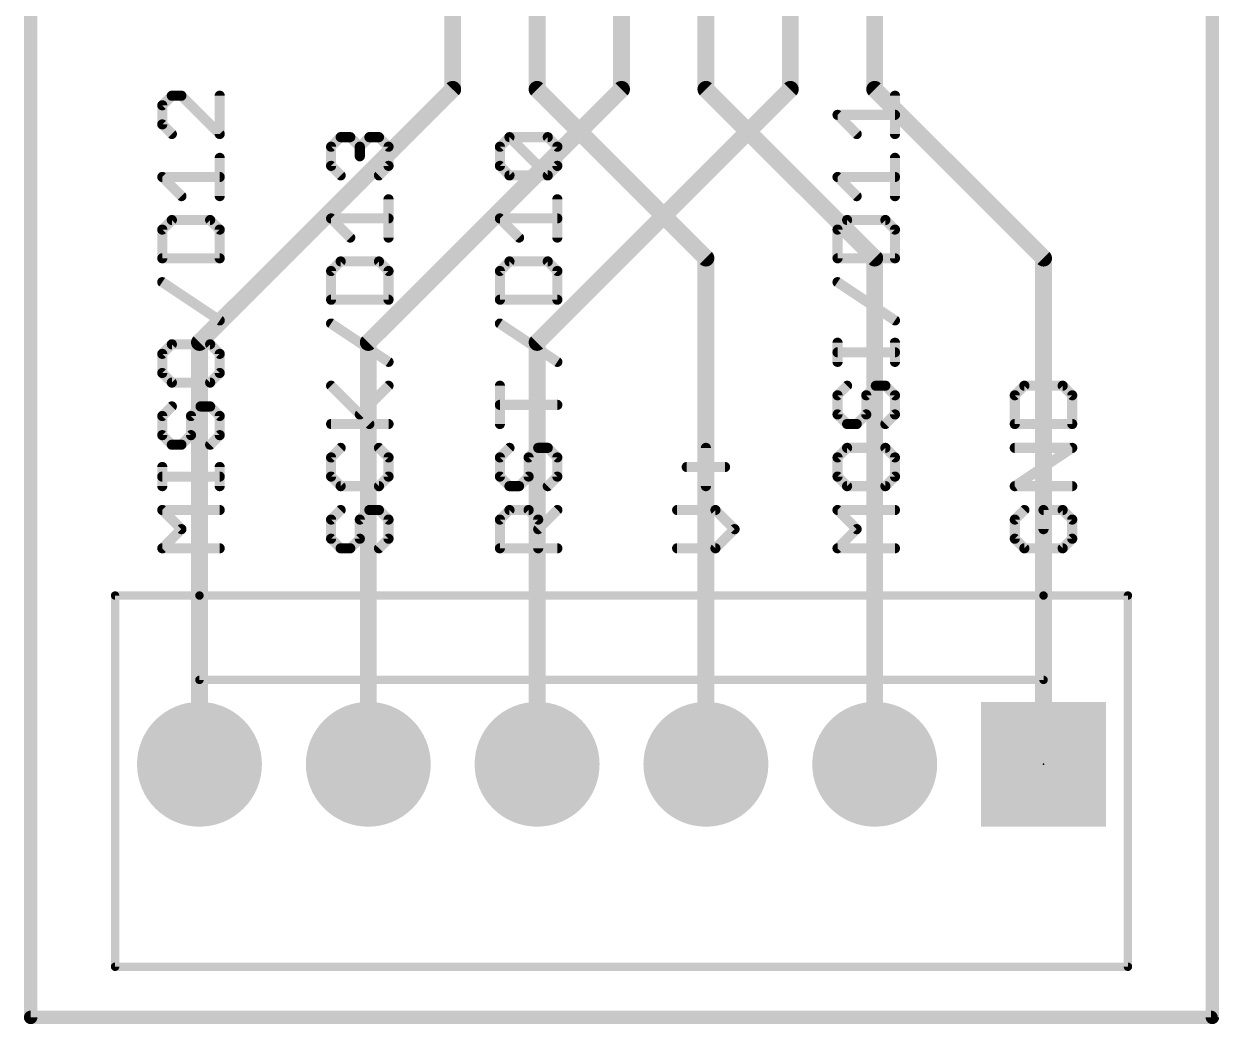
# Model space of a CAD drawing. Extents: x -66 to 17.9, y -10.2 to 50.9.
# Drawn here: x -0.1 to 17.88, y -0.1 to 14.96 of the extents above; entities that cross this region are included whole.
import ezdxf

# ---------------------------------------------------------------- set-up
doc = ezdxf.new("R2010")
doc.units = 0
for name, color, linetype in [('1', 12, 'CONTINUOUS'), ('16', 132, 'CONTINUOUS'), ('17', 110, 'CONTINUOUS'), ('20', 53, 'CONTINUOUS'), ('21', 41, 'CONTINUOUS'), ('23', 53, 'CONTINUOUS')]:
    doc.layers.add(name, color=color, linetype=linetype)

# ---------------------------------------------------------------- blocks, each defined once
blk = doc.blocks.new('SQUAREP')
blk.add_solid([(-0.5, -0.5), (0.5, -0.5), (-0.5, 0.5), (0.5, 0.5)])
blk = doc.blocks.new('ROUNDP')
at = {"const_width": 0.5}
blk.add_lwpolyline([(0, -0.25, 1), (0, 0.25, 1), (0, -0.25)], format="xyb", dxfattribs=at)

msp = doc.modelspace()

# ---------------------------------------------------------------- linework, layer by layer
at = {"layer": '1', "const_width": 0.254}
for points in [[(6.35, 17.78), (6.35, 13.97)], [(8.89, 17.78), (8.89, 13.97)], [(11.43, 17.78), (11.43, 13.97)], [(6.35, 13.97), (2.54, 10.16)], [(8.89, 13.97), (5.08, 10.16)], [(11.43, 13.97), (7.62, 10.16)], [(2.54, 10.16), (2.54, 3.81)], [(5.08, 10.16), (5.08, 3.81)], [(7.62, 10.16), (7.62, 3.81)]]:
    msp.add_lwpolyline(points, dxfattribs=at)
at = {"layer": '1', "const_width": 0.127}
for points in [[(6.2865, 13.97, 1), (6.4135, 13.97)], [(6.3949, 13.9251, 1), (6.3051, 14.0149)], [(8.8265, 13.97, 1), (8.9535, 13.97)], [(8.9349, 13.9251, 1), (8.8451, 14.0149)], [(11.3665, 13.97, 1), (11.4935, 13.97)], [(11.4749, 13.9251, 1), (11.3851, 14.0149)], [(2.6035, 10.16, 1), (2.4765, 10.16)], [(2.4951, 10.2049, 1), (2.5849, 10.1151)], [(5.1435, 10.16, 1), (5.0165, 10.16)], [(5.0351, 10.2049, 1), (5.1249, 10.1151)], [(7.6835, 10.16, 1), (7.5565, 10.16)], [(7.5751, 10.2049, 1), (7.6649, 10.1151)], [(2.4765, 3.81, 1), (2.6035, 3.81)], [(5.0165, 3.81, 1), (5.1435, 3.81)], [(7.5565, 3.81, 1), (7.6835, 3.81)]]:
    msp.add_lwpolyline(points, format="xyb", dxfattribs=at)
at = {"layer": '16', "const_width": 0.254}
for points in [[(7.62, 20.32), (7.62, 13.97)], [(10.16, 20.32), (10.16, 13.97)], [(12.7, 20.32), (12.7, 13.97)], [(7.62, 13.97), (10.16, 11.43)], [(10.16, 13.97), (12.7, 11.43)], [(12.7, 13.97), (15.24, 11.43)], [(10.16, 11.43), (10.16, 3.81)], [(12.7, 11.43), (12.7, 3.81)], [(15.24, 11.43), (15.24, 3.81)]]:
    msp.add_lwpolyline(points, dxfattribs=at)
at = {"layer": '16', "const_width": 0.127}
for points in [[(7.6649, 14.0149, 1), (7.5751, 13.9251)], [(7.5565, 13.97, 1), (7.6835, 13.97)], [(10.2049, 14.0149, 1), (10.1151, 13.9251)], [(10.0965, 13.97, 1), (10.2235, 13.97)], [(12.7449, 14.0149, 1), (12.6551, 13.9251)], [(12.6365, 13.97, 1), (12.7635, 13.97)], [(10.2235, 11.43, 1), (10.0965, 11.43)], [(10.1151, 11.3851, 1), (10.2049, 11.4749)], [(12.7635, 11.43, 1), (12.6365, 11.43)], [(12.6551, 11.3851, 1), (12.7449, 11.4749)], [(15.3035, 11.43, 1), (15.1765, 11.43)], [(15.1951, 11.3851, 1), (15.2849, 11.4749)], [(10.0965, 3.81, 1), (10.2235, 3.81)], [(12.6365, 3.81, 1), (12.7635, 3.81)], [(15.1765, 3.81, 1), (15.3035, 3.81)]]:
    msp.add_lwpolyline(points, format="xyb", dxfattribs=at)
at = {"layer": '20', "const_width": 0.2032}
for points in [[(0, 32.766), (0, 0)], [(17.78, 32.766), (17.78, 0)], [(0, 0), (17.76, 0)]]:
    msp.add_lwpolyline(points, dxfattribs=at)
at = {"layer": '20', "const_width": 0.1016}
for points in [[(0, 0.0508, 1), (0, -0.0508)], [(-0.0508, 0, 1), (0.0508, 0)], [(17.7292, 0, 1), (17.8308, 0)], [(17.76, -0.0508, 1), (17.76, 0.0508)]]:
    msp.add_lwpolyline(points, format="xyb", dxfattribs=at)
at = {"layer": '21'}
for points, const_width in [([(2.1245, 13.8742), (1.9805, 13.7302)], 0.1524), ([(2.2686, 13.8742), (2.1245, 13.8742)], 0.1524), ([(2.8448, 13.298), (2.2686, 13.8742)], 0.1524), ([(2.8448, 13.8742), (2.8448, 13.298)], 0.1524), ([(13.0048, 13.298), (13.0048, 13.8742)], 0.1524), ([(1.9805, 13.7302), (1.9805, 13.442)], 0.1524), ([(1.9805, 13.442), (2.1245, 13.298)], 0.1524), ([(12.4286, 13.298), (12.1405, 13.5861)], 0.1524), ([(12.1405, 13.5861), (13.0048, 13.5861)], 0.1524), ([(4.5205, 13.1065), (4.6645, 13.2505)], 0.1524), ([(4.6645, 13.2505), (4.8086, 13.2505)], 0.1524), ([(4.8086, 13.2505), (4.9526, 13.1065)], 0.1524), ([(4.9526, 13.1065), (5.0967, 13.2505)], 0.1524), ([(5.0967, 13.2505), (5.2407, 13.2505)], 0.1524), ([(5.2407, 13.2505), (5.3848, 13.1065)], 0.1524), ([(7.0605, 13.1065), (7.2045, 13.2505)], 0.1524), ([(7.2045, 13.2505), (7.7807, 13.2505)], 0.1524), ([(7.7807, 12.6743), (7.2045, 13.2505)], 0.1524), ([(7.7807, 13.2505), (7.9248, 13.1065)], 0.1524), ([(4.5205, 12.8184), (4.5205, 13.1065)], 0.1524), ([(4.9526, 13.1065), (4.9526, 12.9624)], 0.1524), ([(5.3848, 13.1065), (5.3848, 12.8184)], 0.1524), ([(7.0605, 12.8184), (7.0605, 13.1065)], 0.1524), ([(7.9248, 13.1065), (7.9248, 12.8184)], 0.1524), ([(2.8448, 12.3625), (2.8448, 12.9387)], 0.1524), ([(13.0048, 12.3625), (13.0048, 12.9387)], 0.1524), ([(4.6645, 12.6743), (4.5205, 12.8184)], 0.1524), ([(5.3848, 12.8184), (5.2407, 12.6743)], 0.1524), ([(7.2045, 12.6743), (7.0605, 12.8184)], 0.1524), ([(7.9248, 12.8184), (7.7807, 12.6743)], 0.1524), ([(2.2686, 12.3625), (1.9805, 12.6506)], 0.1524), ([(1.9805, 12.6506), (2.8448, 12.6506)], 0.1524), ([(7.7807, 12.6743), (7.2045, 12.6743)], 0.1524), ([(12.4286, 12.3625), (12.1405, 12.6506)], 0.1524), ([(12.1405, 12.6506), (13.0048, 12.6506)], 0.1524), ([(5.3848, 11.7388), (5.3848, 12.315)], 0.1524), ([(7.9248, 11.7388), (7.9248, 12.315)], 0.1524), ([(2.1245, 12.0032), (1.9805, 11.8591)], 0.1524), ([(2.7007, 12.0032), (2.1245, 12.0032)], 0.1524), ([(2.8448, 11.8591), (2.7007, 12.0032)], 0.1524), ([(4.8086, 11.7388), (4.5205, 12.0269)], 0.1524), ([(4.5205, 12.0269), (5.3848, 12.0269)], 0.1524), ([(7.3486, 11.7388), (7.0605, 12.0269)], 0.1524), ([(7.0605, 12.0269), (7.9248, 12.0269)], 0.1524), ([(12.2845, 12.0032), (12.1405, 11.8591)], 0.1524), ([(12.8607, 12.0032), (12.2845, 12.0032)], 0.1524), ([(13.0048, 11.8591), (12.8607, 12.0032)], 0.1524), ([(1.9805, 11.8591), (1.9805, 11.427)], 0.1524), ([(2.8448, 11.427), (2.8448, 11.8591)], 0.1524), ([(12.1405, 11.8591), (12.1405, 11.427)], 0.1524), ([(13.0048, 11.427), (13.0048, 11.8591)], 0.1524), ([(1.9805, 11.427), (2.8448, 11.427)], 0.1524), ([(4.6645, 11.3795), (4.5205, 11.2354)], 0.1524), ([(5.2407, 11.3795), (4.6645, 11.3795)], 0.1524), ([(5.3848, 11.2354), (5.2407, 11.3795)], 0.1524), ([(7.2045, 11.3795), (7.0605, 11.2354)], 0.1524), ([(7.7807, 11.3795), (7.2045, 11.3795)], 0.1524), ([(7.9248, 11.2354), (7.7807, 11.3795)], 0.1524), ([(12.1405, 11.427), (13.0048, 11.427)], 0.1524), ([(4.5205, 11.2354), (4.5205, 10.8033)], 0.1524), ([(5.3848, 10.8033), (5.3848, 11.2354)], 0.1524), ([(7.0605, 11.2354), (7.0605, 10.8033)], 0.1524), ([(7.9248, 10.8033), (7.9248, 11.2354)], 0.1524), ([(2.8448, 10.4914), (1.9805, 11.0677)], 0.1524), ([(13.0048, 10.4914), (12.1405, 11.0677)], 0.1524), ([(4.5205, 10.8033), (5.3848, 10.8033)], 0.1524), ([(7.0605, 10.8033), (7.9248, 10.8033)], 0.1524), ([(5.3848, 9.8678), (4.5205, 10.444)], 0.1524), ([(7.9248, 9.8678), (7.0605, 10.444)], 0.1524), ([(2.1245, 10.1321), (1.9805, 9.9881)], 0.1524), ([(2.7007, 10.1321), (2.1245, 10.1321)], 0.1524), ([(2.8448, 9.9881), (2.7007, 10.1321)], 0.1524), ([(12.1405, 9.8678), (12.1405, 10.1559)], 0.1524), ([(13.0048, 10.0118), (12.1405, 10.0118)], 0.1524), ([(13.0048, 9.8678), (13.0048, 10.1559)], 0.1524), ([(1.9805, 9.9881), (1.9805, 9.7)], 0.1524), ([(2.8448, 9.7), (2.8448, 9.9881)], 0.1524), ([(1.9805, 9.7), (2.1245, 9.5559)], 0.1524), ([(2.7007, 9.5559), (2.8448, 9.7)], 0.1524), ([(2.1245, 9.5559), (2.7007, 9.5559)], 0.1524), ([(5.0967, 8.9322), (4.5205, 9.5085)], 0.1524), ([(4.9526, 9.0763), (5.3848, 9.5085)], 0.1524), ([(7.0605, 8.9322), (7.0605, 9.5085)], 0.1524), ([(12.2845, 9.5085), (12.1405, 9.3644)], 0.1524), ([(12.5726, 9.3644), (12.7167, 9.5085)], 0.1524), ([(12.7167, 9.5085), (12.8607, 9.5085)], 0.1524), ([(12.8607, 9.5085), (13.0048, 9.3644)], 0.1524), ([(14.9515, 9.5085), (14.8075, 9.3644)], 0.1524), ([(15.5277, 9.5085), (14.9515, 9.5085)], 0.1524), ([(15.6718, 9.3644), (15.5277, 9.5085)], 0.1524), ([(12.1405, 9.3644), (12.1405, 9.0763)], 0.1524), ([(12.5726, 9.0763), (12.5726, 9.3644)], 0.1524), ([(13.0048, 9.3644), (13.0048, 9.0763)], 0.1524), ([(14.8075, 9.3644), (14.8075, 8.9322)], 0.1524), ([(15.6718, 8.9322), (15.6718, 9.3644)], 0.1524), ([(2.1245, 9.1966), (1.9805, 9.0526)], 0.1524), ([(2.4126, 9.0526), (2.5567, 9.1966)], 0.1524), ([(2.5567, 9.1966), (2.7007, 9.1966)], 0.1524), ([(2.7007, 9.1966), (2.8448, 9.0526)], 0.1524), ([(7.9248, 9.2203), (7.0605, 9.2203)], 0.1524), ([(1.9805, 9.0526), (1.9805, 8.7645)], 0.1524), ([(2.4126, 8.7645), (2.4126, 9.0526)], 0.1524), ([(2.8448, 9.0526), (2.8448, 8.7645)], 0.1524), ([(4.5205, 8.9322), (5.3848, 8.9322)], 0.1524), ([(12.1405, 9.0763), (12.2845, 8.9322)], 0.1524), ([(12.2845, 8.9322), (12.4286, 8.9322)], 0.1524), ([(12.4286, 8.9322), (12.5726, 9.0763)], 0.1524), ([(13.0048, 9.0763), (12.8607, 8.9322)], 0.1524), ([(14.8075, 8.9322), (15.6718, 8.9322)], 0.1524), ([(1.9805, 8.7645), (2.1245, 8.6204)], 0.1524), ([(2.2686, 8.6204), (2.4126, 8.7645)], 0.1524), ([(2.8448, 8.7645), (2.7007, 8.6204)], 0.1524), ([(2.1245, 8.6204), (2.2686, 8.6204)], 0.1524), ([(4.6645, 8.5729), (4.5205, 8.4289)], 0.1524), ([(5.3848, 8.4289), (5.2407, 8.5729)], 0.1524), ([(7.2045, 8.5729), (7.0605, 8.4289)], 0.1524), ([(7.4926, 8.4289), (7.6367, 8.5729)], 0.1524), ([(7.6367, 8.5729), (7.7807, 8.5729)], 0.1524), ([(7.7807, 8.5729), (7.9248, 8.4289)], 0.1524), ([(10.1596, 7.9967), (10.1596, 8.5729)], 0.1524), ([(12.2845, 8.5729), (12.1405, 8.4289)], 0.1524), ([(12.8607, 8.5729), (12.2845, 8.5729)], 0.1524), ([(13.0048, 8.4289), (12.8607, 8.5729)], 0.1524), ([(14.8075, 7.9967), (15.6718, 8.5729)], 0.1524), ([(15.6718, 8.5729), (14.8075, 8.5729)], 0.1524), ([(4.5205, 8.4289), (4.5205, 8.1408)], 0.1524), ([(5.3848, 8.1408), (5.3848, 8.4289)], 0.1524), ([(7.0605, 8.4289), (7.0605, 8.1408)], 0.1524), ([(7.4926, 8.1408), (7.4926, 8.4289)], 0.1524), ([(7.9248, 8.4289), (7.9248, 8.1408)], 0.1524), ([(12.1405, 8.4289), (12.1405, 8.1408)], 0.1524), ([(13.0048, 8.1408), (13.0048, 8.4289)], 0.1524), ([(1.9805, 7.9967), (1.9805, 8.2848)], 0.1524), ([(2.8448, 7.9967), (2.8448, 8.2848)], 0.1524), ([(9.8715, 8.2848), (10.4477, 8.2848)], 0.1524), ([(2.8448, 8.1408), (1.9805, 8.1408)], 0.1524), ([(4.5205, 8.1408), (4.6645, 7.9967)], 0.1524), ([(5.2407, 7.9967), (5.3848, 8.1408)], 0.1524), ([(7.0605, 8.1408), (7.2045, 7.9967)], 0.1524), ([(7.3486, 7.9967), (7.4926, 8.1408)], 0.1524), ([(7.9248, 8.1408), (7.7807, 7.9967)], 0.1524), ([(12.1405, 8.1408), (12.2845, 7.9967)], 0.1524), ([(12.8607, 7.9967), (13.0048, 8.1408)], 0.1524), ([(4.6645, 7.9967), (5.2407, 7.9967)], 0.1524), ([(7.2045, 7.9967), (7.3486, 7.9967)], 0.1524), ([(12.2845, 7.9967), (12.8607, 7.9967)], 0.1524), ([(15.6718, 7.9967), (14.8075, 7.9967)], 0.1524), ([(2.2686, 7.3493), (1.9805, 7.6374)], 0.1524), ([(1.9805, 7.6374), (2.8448, 7.6374)], 0.1524), ([(4.6645, 7.6374), (4.5205, 7.4934)], 0.1524), ([(4.5205, 7.4934), (4.5205, 7.2053)], 0.1524), ([(4.9526, 7.4934), (5.0967, 7.6374)], 0.1524), ([(4.9526, 7.2053), (4.9526, 7.4934)], 0.1524), ([(5.0967, 7.6374), (5.2407, 7.6374)], 0.1524), ([(5.2407, 7.6374), (5.3848, 7.4934)], 0.1524), ([(5.3848, 7.4934), (5.3848, 7.2053)], 0.1524), ([(7.0605, 7.4934), (7.2045, 7.6374)], 0.1524), ([(7.0605, 7.0612), (7.0605, 7.4934)], 0.1524), ([(7.2045, 7.6374), (7.4926, 7.6374)], 0.1524), ([(7.4926, 7.6374), (7.6367, 7.4934)], 0.1524), ([(7.6367, 7.3493), (7.9248, 7.6374)], 0.1524), ([(7.6367, 7.4934), (7.6367, 7.0612)], 0.1524), ([(10.3037, 7.6374), (9.7275, 7.6374)], 0.1524), ([(10.5918, 7.3493), (10.3037, 7.6374)], 0.1524), ([(12.4286, 7.3493), (12.1405, 7.6374)], 0.1524), ([(12.1405, 7.6374), (13.0048, 7.6374)], 0.1524), ([(14.9515, 7.6374), (14.8075, 7.4934)], 0.1524), ([(14.8075, 7.4934), (14.8075, 7.2053)], 0.1524), ([(15.5277, 7.6374), (15.2396, 7.6374)], 0.1524), ([(15.2396, 7.6374), (15.2396, 7.3493)], 0.1524), ([(15.6718, 7.4934), (15.5277, 7.6374)], 0.1524), ([(15.6718, 7.2053), (15.6718, 7.4934)], 0.1524), ([(1.9805, 7.0612), (2.2686, 7.3493)], 0.1524), ([(10.3037, 7.0612), (10.5918, 7.3493)], 0.1524), ([(12.1405, 7.0612), (12.4286, 7.3493)], 0.1524), ([(4.5205, 7.2053), (4.6645, 7.0612)], 0.1524), ([(4.8086, 7.0612), (4.9526, 7.2053)], 0.1524), ([(5.3848, 7.2053), (5.2407, 7.0612)], 0.1524), ([(14.8075, 7.2053), (14.9515, 7.0612)], 0.1524), ([(15.5277, 7.0612), (15.6718, 7.2053)], 0.1524), ([(2.8448, 7.0612), (1.9805, 7.0612)], 0.1524), ([(4.6645, 7.0612), (4.8086, 7.0612)], 0.1524), ([(7.9248, 7.0612), (7.0605, 7.0612)], 0.1524), ([(9.7275, 7.0612), (10.3037, 7.0612)], 0.1524), ([(13.0048, 7.0612), (12.1405, 7.0612)], 0.1524), ([(14.9515, 7.0612), (15.5277, 7.0612)], 0.1524), ([(1.27, 0.762), (1.27, 6.35)], 0.127), ([(1.27, 6.35), (2.54, 6.35)], 0.127), ([(2.54, 6.35), (15.24, 6.35)], 0.127), ([(2.54, 5.08), (2.54, 6.35)], 0.127), ([(15.24, 6.35), (16.51, 6.35)], 0.127), ([(15.24, 6.35), (15.24, 5.08)], 0.127), ([(16.51, 0.762), (16.51, 6.35)], 0.127), ([(15.24, 5.08), (2.54, 5.08)], 0.127), ([(1.27, 0.762), (16.51, 0.762)], 0.127)]:
    msp.add_lwpolyline(points, dxfattribs=dict(at, const_width=const_width))
for points, const_width in [([(2.1245, 13.9123, 1), (2.1245, 13.8361)], 0.0762), ([(2.1515, 13.8473, 1), (2.0976, 13.9012)], 0.0762), ([(2.2955, 13.9012, 1), (2.2416, 13.8473)], 0.0762), ([(2.2686, 13.8361, 1), (2.2686, 13.9123)], 0.0762), ([(2.8829, 13.8742, 1), (2.8067, 13.8742)], 0.0762), ([(13.0429, 13.8742, 1), (12.9667, 13.8742)], 0.0762), ([(1.9535, 13.7571, 1), (2.0074, 13.7032)], 0.0762), ([(2.0186, 13.7302, 1), (1.9424, 13.7302)], 0.0762), ([(2.0074, 13.469, 1), (1.9535, 13.4151)], 0.0762), ([(12.1674, 13.613, 1), (12.1135, 13.5592)], 0.0762), ([(12.1405, 13.6242, 1), (12.1405, 13.548)], 0.0762), ([(13.0048, 13.548, 1), (13.0048, 13.6242)], 0.0762), ([(1.9424, 13.442, 1), (2.0186, 13.442)], 0.0762), ([(2.0976, 13.271, 1), (2.1515, 13.3249)], 0.0762), ([(2.8067, 13.298, 1), (2.8829, 13.298)], 0.0762), ([(2.8179, 13.271, 1), (2.8717, 13.3249)], 0.0762), ([(4.6645, 13.2886, 1), (4.6645, 13.2124)], 0.0762), ([(4.6915, 13.2236, 1), (4.6376, 13.2775)], 0.0762), ([(4.8355, 13.2775, 1), (4.7816, 13.2236)], 0.0762), ([(4.8086, 13.2124, 1), (4.8086, 13.2886)], 0.0762), ([(5.0967, 13.2886, 1), (5.0967, 13.2124)], 0.0762), ([(5.1236, 13.2236, 1), (5.0697, 13.2775)], 0.0762), ([(5.2677, 13.2775, 1), (5.2138, 13.2236)], 0.0762), ([(5.2407, 13.2124, 1), (5.2407, 13.2886)], 0.0762), ([(7.2315, 13.2775, 1), (7.1776, 13.2236)], 0.0762), ([(7.2045, 13.2886, 1), (7.2045, 13.2124)], 0.0762), ([(7.2315, 13.2236, 1), (7.1776, 13.2775)], 0.0762), ([(7.8077, 13.2775, 1), (7.7538, 13.2236)], 0.0762), ([(7.7807, 13.2124, 1), (7.7807, 13.2886)], 0.0762), ([(12.4016, 13.271, 1), (12.4555, 13.3249)], 0.0762), ([(12.9667, 13.298, 1), (13.0429, 13.298)], 0.0762), ([(4.4935, 13.1334, 1), (4.5474, 13.0795)], 0.0762), ([(4.5586, 13.1065, 1), (4.4824, 13.1065)], 0.0762), ([(4.9907, 13.1065, 1), (4.9145, 13.1065)], 0.0762), ([(4.9257, 13.1334, 1), (4.9796, 13.0795)], 0.0762), ([(4.9257, 13.0795, 1), (4.9796, 13.1334)], 0.0762), ([(5.4229, 13.1065, 1), (5.3467, 13.1065)], 0.0762), ([(5.3579, 13.0795, 1), (5.4117, 13.1334)], 0.0762), ([(7.0335, 13.1334, 1), (7.0874, 13.0795)], 0.0762), ([(7.0986, 13.1065, 1), (7.0224, 13.1065)], 0.0762), ([(7.9629, 13.1065, 1), (7.8867, 13.1065)], 0.0762), ([(7.8979, 13.0795, 1), (7.9517, 13.1334)], 0.0762), ([(2.8829, 12.9387, 1), (2.8067, 12.9387)], 0.0762), ([(4.9145, 12.9624, 1), (4.9907, 12.9624)], 0.0762), ([(13.0429, 12.9387, 1), (12.9667, 12.9387)], 0.0762), ([(4.5474, 12.8453, 1), (4.4935, 12.7914)], 0.0762), ([(4.4824, 12.8184, 1), (4.5586, 12.8184)], 0.0762), ([(5.3467, 12.8184, 1), (5.4229, 12.8184)], 0.0762), ([(5.4117, 12.7914, 1), (5.3579, 12.8453)], 0.0762), ([(7.0874, 12.8453, 1), (7.0335, 12.7914)], 0.0762), ([(7.0224, 12.8184, 1), (7.0986, 12.8184)], 0.0762), ([(7.8867, 12.8184, 1), (7.9629, 12.8184)], 0.0762), ([(7.9517, 12.7914, 1), (7.8979, 12.8453)], 0.0762), ([(2.0074, 12.6775, 1), (1.9535, 12.6236)], 0.0762), ([(1.9805, 12.6887, 1), (1.9805, 12.6125)], 0.0762), ([(2.8448, 12.6125, 1), (2.8448, 12.6887)], 0.0762), ([(4.6376, 12.6474, 1), (4.6915, 12.7013)], 0.0762), ([(5.2138, 12.7013, 1), (5.2677, 12.6474)], 0.0762), ([(7.2045, 12.7124, 1), (7.2045, 12.6362)], 0.0762), ([(7.1776, 12.6474, 1), (7.2315, 12.7013)], 0.0762), ([(7.7538, 12.7013, 1), (7.8077, 12.6474)], 0.0762), ([(7.7538, 12.6474, 1), (7.8077, 12.7013)], 0.0762), ([(7.7807, 12.6362, 1), (7.7807, 12.7124)], 0.0762), ([(12.1674, 12.6775, 1), (12.1135, 12.6236)], 0.0762), ([(12.1405, 12.6887, 1), (12.1405, 12.6125)], 0.0762), ([(13.0048, 12.6125, 1), (13.0048, 12.6887)], 0.0762), ([(2.2416, 12.3355, 1), (2.2955, 12.3894)], 0.0762), ([(12.4016, 12.3355, 1), (12.4555, 12.3894)], 0.0762), ([(2.8067, 12.3625, 1), (2.8829, 12.3625)], 0.0762), ([(5.4229, 12.315, 1), (5.3467, 12.315)], 0.0762), ([(7.9629, 12.315, 1), (7.8867, 12.315)], 0.0762), ([(12.9667, 12.3625, 1), (13.0429, 12.3625)], 0.0762), ([(2.1245, 12.0413, 1), (2.1245, 11.9651)], 0.0762), ([(2.1515, 11.9762, 1), (2.0976, 12.0301)], 0.0762), ([(2.7277, 12.0301, 1), (2.6738, 11.9762)], 0.0762), ([(2.7007, 11.9651, 1), (2.7007, 12.0413)], 0.0762), ([(4.5474, 12.0538, 1), (4.4935, 12)], 0.0762), ([(4.5205, 12.065, 1), (4.5205, 11.9888)], 0.0762), ([(5.3848, 11.9888, 1), (5.3848, 12.065)], 0.0762), ([(7.0874, 12.0538, 1), (7.0335, 12)], 0.0762), ([(7.0605, 12.065, 1), (7.0605, 11.9888)], 0.0762), ([(7.9248, 11.9888, 1), (7.9248, 12.065)], 0.0762), ([(12.2845, 12.0413, 1), (12.2845, 11.9651)], 0.0762), ([(12.3115, 11.9762, 1), (12.2576, 12.0301)], 0.0762), ([(12.8877, 12.0301, 1), (12.8338, 11.9762)], 0.0762), ([(12.8607, 11.9651, 1), (12.8607, 12.0413)], 0.0762), ([(1.9535, 11.8861, 1), (2.0074, 11.8322)], 0.0762), ([(2.0186, 11.8591, 1), (1.9424, 11.8591)], 0.0762), ([(2.8829, 11.8591, 1), (2.8067, 11.8591)], 0.0762), ([(2.8179, 11.8322, 1), (2.8717, 11.8861)], 0.0762), ([(12.1135, 11.8861, 1), (12.1674, 11.8322)], 0.0762), ([(12.1786, 11.8591, 1), (12.1024, 11.8591)], 0.0762), ([(13.0429, 11.8591, 1), (12.9667, 11.8591)], 0.0762), ([(12.9779, 11.8322, 1), (13.0317, 11.8861)], 0.0762), ([(4.7816, 11.7119, 1), (4.8355, 11.7657)], 0.0762), ([(5.3467, 11.7388, 1), (5.4229, 11.7388)], 0.0762), ([(7.3216, 11.7119, 1), (7.3755, 11.7657)], 0.0762), ([(7.8867, 11.7388, 1), (7.9629, 11.7388)], 0.0762), ([(1.9805, 11.4651, 1), (1.9805, 11.3889)], 0.0762), ([(1.9424, 11.427, 1), (2.0186, 11.427)], 0.0762), ([(2.8067, 11.427, 1), (2.8829, 11.427)], 0.0762), ([(2.8448, 11.3889, 1), (2.8448, 11.4651)], 0.0762), ([(4.6645, 11.4176, 1), (4.6645, 11.3414)], 0.0762), ([(4.6915, 11.3526, 1), (4.6376, 11.4064)], 0.0762), ([(5.2677, 11.4064, 1), (5.2138, 11.3526)], 0.0762), ([(5.2407, 11.3414, 1), (5.2407, 11.4176)], 0.0762), ([(7.2045, 11.4176, 1), (7.2045, 11.3414)], 0.0762), ([(7.2315, 11.3526, 1), (7.1776, 11.4064)], 0.0762), ([(7.8077, 11.4064, 1), (7.7538, 11.3526)], 0.0762), ([(7.7807, 11.3414, 1), (7.7807, 11.4176)], 0.0762), ([(12.1405, 11.4651, 1), (12.1405, 11.3889)], 0.0762), ([(12.1024, 11.427, 1), (12.1786, 11.427)], 0.0762), ([(12.9667, 11.427, 1), (13.0429, 11.427)], 0.0762), ([(13.0048, 11.3889, 1), (13.0048, 11.4651)], 0.0762), ([(4.4935, 11.2624, 1), (4.5474, 11.2085)], 0.0762), ([(4.5586, 11.2354, 1), (4.4824, 11.2354)], 0.0762), ([(5.4229, 11.2354, 1), (5.3467, 11.2354)], 0.0762), ([(5.3579, 11.2085, 1), (5.4117, 11.2624)], 0.0762), ([(7.0335, 11.2624, 1), (7.0874, 11.2085)], 0.0762), ([(7.0986, 11.2354, 1), (7.0224, 11.2354)], 0.0762), ([(7.9629, 11.2354, 1), (7.8867, 11.2354)], 0.0762), ([(7.8979, 11.2085, 1), (7.9517, 11.2624)], 0.0762), ([(2.0016, 11.0994, 1), (1.9593, 11.036)], 0.0762), ([(12.1616, 11.0994, 1), (12.1193, 11.036)], 0.0762), ([(4.5205, 10.8414, 1), (4.5205, 10.7652)], 0.0762), ([(4.4824, 10.8033, 1), (4.5586, 10.8033)], 0.0762), ([(5.3467, 10.8033, 1), (5.4229, 10.8033)], 0.0762), ([(5.3848, 10.7652, 1), (5.3848, 10.8414)], 0.0762), ([(7.0605, 10.8414, 1), (7.0605, 10.7652)], 0.0762), ([(7.0224, 10.8033, 1), (7.0986, 10.8033)], 0.0762), ([(7.8867, 10.8033, 1), (7.9629, 10.8033)], 0.0762), ([(7.9248, 10.7652, 1), (7.9248, 10.8414)], 0.0762), ([(2.8237, 10.4597, 1), (2.8659, 10.5231)], 0.0762), ([(4.5416, 10.4757, 1), (4.4993, 10.4123)], 0.0762), ([(7.0816, 10.4757, 1), (7.0393, 10.4123)], 0.0762), ([(12.9837, 10.4597, 1), (13.0259, 10.5231)], 0.0762), ([(2.1245, 10.1702, 1), (2.1245, 10.094)], 0.0762), ([(2.1515, 10.1052, 1), (2.0976, 10.1591)], 0.0762), ([(2.7277, 10.1591, 1), (2.6738, 10.1052)], 0.0762), ([(2.7007, 10.094, 1), (2.7007, 10.1702)], 0.0762), ([(12.1786, 10.1559, 1), (12.1024, 10.1559)], 0.0762), ([(12.1405, 10.0499, 1), (12.1405, 9.9737)], 0.0762), ([(13.0429, 10.1559, 1), (12.9667, 10.1559)], 0.0762), ([(13.0048, 9.9737, 1), (13.0048, 10.0499)], 0.0762), ([(1.9535, 10.015, 1), (2.0074, 9.9611)], 0.0762), ([(2.0186, 9.9881, 1), (1.9424, 9.9881)], 0.0762), ([(2.8829, 9.9881, 1), (2.8067, 9.9881)], 0.0762), ([(2.8179, 9.9611, 1), (2.8717, 10.015)], 0.0762), ([(5.3637, 9.8361, 1), (5.4059, 9.8995)], 0.0762), ([(7.9037, 9.8361, 1), (7.9459, 9.8995)], 0.0762), ([(12.1024, 9.8678, 1), (12.1786, 9.8678)], 0.0762), ([(12.9667, 9.8678, 1), (13.0429, 9.8678)], 0.0762), ([(2.0074, 9.7269, 1), (1.9535, 9.673)], 0.0762), ([(1.9424, 9.7, 1), (2.0186, 9.7)], 0.0762), ([(2.8067, 9.7, 1), (2.8829, 9.7)], 0.0762), ([(2.8717, 9.673, 1), (2.8179, 9.7269)], 0.0762), ([(2.1245, 9.594, 1), (2.1245, 9.5178)], 0.0762), ([(2.0976, 9.529, 1), (2.1515, 9.5829)], 0.0762), ([(2.6738, 9.5829, 1), (2.7277, 9.529)], 0.0762), ([(2.7007, 9.5178, 1), (2.7007, 9.594)], 0.0762), ([(4.5474, 9.5354, 1), (4.4935, 9.4815)], 0.0762), ([(5.4117, 9.4815, 1), (5.3579, 9.5354)], 0.0762), ([(7.0986, 9.5085, 1), (7.0224, 9.5085)], 0.0762), ([(12.3115, 9.4815, 1), (12.2576, 9.5354)], 0.0762), ([(12.7167, 9.5466, 1), (12.7167, 9.4704)], 0.0762), ([(12.7436, 9.4815, 1), (12.6897, 9.5354)], 0.0762), ([(12.8877, 9.5354, 1), (12.8338, 9.4815)], 0.0762), ([(12.8607, 9.4704, 1), (12.8607, 9.5466)], 0.0762), ([(14.9515, 9.5466, 1), (14.9515, 9.4704)], 0.0762), ([(14.9785, 9.4815, 1), (14.9246, 9.5354)], 0.0762), ([(15.5547, 9.5354, 1), (15.5008, 9.4815)], 0.0762), ([(15.5277, 9.4704, 1), (15.5277, 9.5466)], 0.0762), ([(12.1786, 9.3644, 1), (12.1024, 9.3644)], 0.0762), ([(12.1135, 9.3913, 1), (12.1674, 9.3375)], 0.0762), ([(12.6107, 9.3644, 1), (12.5345, 9.3644)], 0.0762), ([(12.5457, 9.3913, 1), (12.5996, 9.3375)], 0.0762), ([(13.0429, 9.3644, 1), (12.9667, 9.3644)], 0.0762), ([(12.9779, 9.3375, 1), (13.0317, 9.3913)], 0.0762), ([(14.8456, 9.3644, 1), (14.7694, 9.3644)], 0.0762), ([(14.7805, 9.3913, 1), (14.8344, 9.3375)], 0.0762), ([(15.7099, 9.3644, 1), (15.6337, 9.3644)], 0.0762), ([(15.6449, 9.3375, 1), (15.6987, 9.3913)], 0.0762), ([(2.1515, 9.1697, 1), (2.0976, 9.2236)], 0.0762), ([(2.5567, 9.2347, 1), (2.5567, 9.1585)], 0.0762), ([(2.5836, 9.1697, 1), (2.5297, 9.2236)], 0.0762), ([(2.7277, 9.2236, 1), (2.6738, 9.1697)], 0.0762), ([(2.7007, 9.1585, 1), (2.7007, 9.2347)], 0.0762), ([(7.0605, 9.2584, 1), (7.0605, 9.1822)], 0.0762), ([(7.9248, 9.1822, 1), (7.9248, 9.2584)], 0.0762), ([(1.9535, 9.0795, 1), (2.0074, 9.0256)], 0.0762), ([(2.0186, 9.0526, 1), (1.9424, 9.0526)], 0.0762), ([(2.4507, 9.0526, 1), (2.3745, 9.0526)], 0.0762), ([(2.3857, 9.0795, 1), (2.4396, 9.0256)], 0.0762), ([(2.8829, 9.0526, 1), (2.8067, 9.0526)], 0.0762), ([(2.8179, 9.0256, 1), (2.8717, 9.0795)], 0.0762), ([(4.5205, 8.9703, 1), (4.5205, 8.8941)], 0.0762), ([(4.9257, 9.1032, 1), (4.9796, 9.0494)], 0.0762), ([(5.0697, 8.9053, 1), (5.1236, 8.9592)], 0.0762), ([(5.3848, 8.8941, 1), (5.3848, 8.9703)], 0.0762), ([(12.1674, 9.1032, 1), (12.1135, 9.0494)], 0.0762), ([(12.1024, 9.0763, 1), (12.1786, 9.0763)], 0.0762), ([(12.2845, 8.9703, 1), (12.2845, 8.8941)], 0.0762), ([(12.2576, 8.9053, 1), (12.3115, 8.9592)], 0.0762), ([(12.4016, 8.9592, 1), (12.4555, 8.9053)], 0.0762), ([(12.4286, 8.8941, 1), (12.4286, 8.9703)], 0.0762), ([(12.5345, 9.0763, 1), (12.6107, 9.0763)], 0.0762), ([(12.5996, 9.0494, 1), (12.5457, 9.1032)], 0.0762), ([(12.8338, 8.9592, 1), (12.8877, 8.9053)], 0.0762), ([(12.9667, 9.0763, 1), (13.0429, 9.0763)], 0.0762), ([(13.0317, 9.0494, 1), (12.9779, 9.1032)], 0.0762), ([(14.8075, 8.9703, 1), (14.8075, 8.8941)], 0.0762), ([(15.6718, 8.8941, 1), (15.6718, 8.9703)], 0.0762), ([(2.0074, 8.7914, 1), (1.9535, 8.7375)], 0.0762), ([(2.4396, 8.7375, 1), (2.3857, 8.7914)], 0.0762), ([(2.8717, 8.7375, 1), (2.8179, 8.7914)], 0.0762), ([(7.0224, 8.9322, 1), (7.0986, 8.9322)], 0.0762), ([(14.7694, 8.9322, 1), (14.8456, 8.9322)], 0.0762), ([(15.6337, 8.9322, 1), (15.7099, 8.9322)], 0.0762), ([(1.9424, 8.7645, 1), (2.0186, 8.7645)], 0.0762), ([(2.1245, 8.6585, 1), (2.1245, 8.5823)], 0.0762), ([(2.0976, 8.5935, 1), (2.1515, 8.6473)], 0.0762), ([(2.2416, 8.6473, 1), (2.2955, 8.5935)], 0.0762), ([(2.2686, 8.5823, 1), (2.2686, 8.6585)], 0.0762), ([(2.3745, 8.7645, 1), (2.4507, 8.7645)], 0.0762), ([(2.6738, 8.6473, 1), (2.7277, 8.5935)], 0.0762), ([(2.8067, 8.7645, 1), (2.8829, 8.7645)], 0.0762), ([(4.6915, 8.546, 1), (4.6376, 8.5999)], 0.0762), ([(5.2677, 8.5999, 1), (5.2138, 8.546)], 0.0762), ([(7.2315, 8.546, 1), (7.1776, 8.5999)], 0.0762), ([(7.6367, 8.611, 1), (7.6367, 8.5348)], 0.0762), ([(7.6636, 8.546, 1), (7.6097, 8.5999)], 0.0762), ([(7.8077, 8.5999, 1), (7.7538, 8.546)], 0.0762), ([(7.7807, 8.5348, 1), (7.7807, 8.611)], 0.0762), ([(10.1977, 8.5729, 1), (10.1215, 8.5729)], 0.0762), ([(12.2845, 8.611, 1), (12.2845, 8.5348)], 0.0762), ([(12.3115, 8.546, 1), (12.2576, 8.5999)], 0.0762), ([(12.8877, 8.5999, 1), (12.8338, 8.546)], 0.0762), ([(12.8607, 8.5348, 1), (12.8607, 8.611)], 0.0762), ([(14.8075, 8.611, 1), (14.8075, 8.5348)], 0.0762), ([(15.6929, 8.5412, 1), (15.6507, 8.6046)], 0.0762), ([(15.6718, 8.5348, 1), (15.6718, 8.611)], 0.0762), ([(4.4935, 8.4558, 1), (4.5474, 8.4019)], 0.0762), ([(4.5586, 8.4289, 1), (4.4824, 8.4289)], 0.0762), ([(5.4229, 8.4289, 1), (5.3467, 8.4289)], 0.0762), ([(5.3579, 8.4019, 1), (5.4117, 8.4558)], 0.0762), ([(7.0335, 8.4558, 1), (7.0874, 8.4019)], 0.0762), ([(7.0986, 8.4289, 1), (7.0224, 8.4289)], 0.0762), ([(7.5307, 8.4289, 1), (7.4545, 8.4289)], 0.0762), ([(7.4657, 8.4558, 1), (7.5196, 8.4019)], 0.0762), ([(7.9629, 8.4289, 1), (7.8867, 8.4289)], 0.0762), ([(7.8979, 8.4019, 1), (7.9517, 8.4558)], 0.0762), ([(12.1135, 8.4558, 1), (12.1674, 8.4019)], 0.0762), ([(12.1786, 8.4289, 1), (12.1024, 8.4289)], 0.0762), ([(13.0429, 8.4289, 1), (12.9667, 8.4289)], 0.0762), ([(12.9779, 8.4019, 1), (13.0317, 8.4558)], 0.0762), ([(2.0186, 8.2848, 1), (1.9424, 8.2848)], 0.0762), ([(2.8829, 8.2848, 1), (2.8067, 8.2848)], 0.0762), ([(9.8715, 8.3229, 1), (9.8715, 8.2467)], 0.0762), ([(10.4477, 8.2467, 1), (10.4477, 8.3229)], 0.0762), ([(1.9805, 8.1789, 1), (1.9805, 8.1027)], 0.0762), ([(2.8448, 8.1027, 1), (2.8448, 8.1789)], 0.0762), ([(4.5474, 8.1677, 1), (4.4935, 8.1138)], 0.0762), ([(4.4824, 8.1408, 1), (4.5586, 8.1408)], 0.0762), ([(5.3467, 8.1408, 1), (5.4229, 8.1408)], 0.0762), ([(5.4117, 8.1138, 1), (5.3579, 8.1677)], 0.0762), ([(7.0874, 8.1677, 1), (7.0335, 8.1138)], 0.0762), ([(7.0224, 8.1408, 1), (7.0986, 8.1408)], 0.0762), ([(7.4545, 8.1408, 1), (7.5307, 8.1408)], 0.0762), ([(7.5196, 8.1138, 1), (7.4657, 8.1677)], 0.0762), ([(7.8867, 8.1408, 1), (7.9629, 8.1408)], 0.0762), ([(7.9517, 8.1138, 1), (7.8979, 8.1677)], 0.0762), ([(12.1674, 8.1677, 1), (12.1135, 8.1138)], 0.0762), ([(12.1024, 8.1408, 1), (12.1786, 8.1408)], 0.0762), ([(12.9667, 8.1408, 1), (13.0429, 8.1408)], 0.0762), ([(13.0317, 8.1138, 1), (12.9779, 8.1677)], 0.0762), ([(1.9424, 7.9967, 1), (2.0186, 7.9967)], 0.0762), ([(2.8067, 7.9967, 1), (2.8829, 7.9967)], 0.0762), ([(4.6645, 8.0348, 1), (4.6645, 7.9586)], 0.0762), ([(4.6376, 7.9698, 1), (4.6915, 8.0237)], 0.0762), ([(5.2138, 8.0237, 1), (5.2677, 7.9698)], 0.0762), ([(5.2407, 7.9586, 1), (5.2407, 8.0348)], 0.0762), ([(7.2045, 8.0348, 1), (7.2045, 7.9586)], 0.0762), ([(7.1776, 7.9698, 1), (7.2315, 8.0237)], 0.0762), ([(7.3216, 8.0237, 1), (7.3755, 7.9698)], 0.0762), ([(7.3486, 7.9586, 1), (7.3486, 8.0348)], 0.0762), ([(7.7538, 8.0237, 1), (7.8077, 7.9698)], 0.0762), ([(10.1215, 7.9967, 1), (10.1977, 7.9967)], 0.0762), ([(12.2845, 8.0348, 1), (12.2845, 7.9586)], 0.0762), ([(12.2576, 7.9698, 1), (12.3115, 8.0237)], 0.0762), ([(12.8338, 8.0237, 1), (12.8877, 7.9698)], 0.0762), ([(12.8607, 7.9586, 1), (12.8607, 8.0348)], 0.0762), ([(14.7863, 8.0284, 1), (14.8286, 7.965)], 0.0762), ([(14.8075, 8.0348, 1), (14.8075, 7.9586)], 0.0762), ([(15.6718, 7.9586, 1), (15.6718, 8.0348)], 0.0762), ([(2.0074, 7.6644, 1), (1.9535, 7.6105)], 0.0762), ([(1.9805, 7.6755, 1), (1.9805, 7.5993)], 0.0762), ([(2.8448, 7.5993, 1), (2.8448, 7.6755)], 0.0762), ([(4.4935, 7.5203, 1), (4.5474, 7.4664)], 0.0762), ([(4.5586, 7.4934, 1), (4.4824, 7.4934)], 0.0762), ([(4.6915, 7.6105, 1), (4.6376, 7.6644)], 0.0762), ([(4.9907, 7.4934, 1), (4.9145, 7.4934)], 0.0762), ([(4.9257, 7.5203, 1), (4.9796, 7.4664)], 0.0762), ([(5.0967, 7.6755, 1), (5.0967, 7.5993)], 0.0762), ([(5.1236, 7.6105, 1), (5.0697, 7.6644)], 0.0762), ([(5.2677, 7.6644, 1), (5.2138, 7.6105)], 0.0762), ([(5.2407, 7.5993, 1), (5.2407, 7.6755)], 0.0762), ([(5.4229, 7.4934, 1), (5.3467, 7.4934)], 0.0762), ([(5.3579, 7.4664, 1), (5.4117, 7.5203)], 0.0762), ([(7.0335, 7.5203, 1), (7.0874, 7.4664)], 0.0762), ([(7.0986, 7.4934, 1), (7.0224, 7.4934)], 0.0762), ([(7.2045, 7.6755, 1), (7.2045, 7.5993)], 0.0762), ([(7.2315, 7.6105, 1), (7.1776, 7.6644)], 0.0762), ([(7.5196, 7.6644, 1), (7.4657, 7.6105)], 0.0762), ([(7.4926, 7.5993, 1), (7.4926, 7.6755)], 0.0762), ([(7.6748, 7.4934, 1), (7.5986, 7.4934)], 0.0762), ([(7.6097, 7.4664, 1), (7.6636, 7.5203)], 0.0762), ([(7.9517, 7.6105, 1), (7.8979, 7.6644)], 0.0762), ([(9.7275, 7.6755, 1), (9.7275, 7.5993)], 0.0762), ([(10.3306, 7.6644, 1), (10.2767, 7.6105)], 0.0762), ([(10.3037, 7.5993, 1), (10.3037, 7.6755)], 0.0762), ([(12.1674, 7.6644, 1), (12.1135, 7.6105)], 0.0762), ([(12.1405, 7.6755, 1), (12.1405, 7.5993)], 0.0762), ([(13.0048, 7.5993, 1), (13.0048, 7.6755)], 0.0762), ([(14.7805, 7.5203, 1), (14.8344, 7.4664)], 0.0762), ([(14.8456, 7.4934, 1), (14.7694, 7.4934)], 0.0762), ([(14.9785, 7.6105, 1), (14.9246, 7.6644)], 0.0762), ([(15.2396, 7.6755, 1), (15.2396, 7.5993)], 0.0762), ([(15.2777, 7.6374, 1), (15.2015, 7.6374)], 0.0762), ([(15.5547, 7.6644, 1), (15.5008, 7.6105)], 0.0762), ([(15.5277, 7.5993, 1), (15.5277, 7.6755)], 0.0762), ([(15.7099, 7.4934, 1), (15.6337, 7.4934)], 0.0762), ([(15.6449, 7.4664, 1), (15.6987, 7.5203)], 0.0762), ([(2.2955, 7.3224, 1), (2.2416, 7.3763)], 0.0762), ([(2.2416, 7.3224, 1), (2.2955, 7.3763)], 0.0762), ([(7.6097, 7.3763, 1), (7.6636, 7.3224)], 0.0762), ([(10.6187, 7.3224, 1), (10.5649, 7.3763)], 0.0762), ([(10.5649, 7.3224, 1), (10.6187, 7.3763)], 0.0762), ([(12.4555, 7.3224, 1), (12.4016, 7.3763)], 0.0762), ([(12.4016, 7.3224, 1), (12.4555, 7.3763)], 0.0762), ([(15.2015, 7.3493, 1), (15.2777, 7.3493)], 0.0762), ([(4.5474, 7.2322, 1), (4.4935, 7.1783)], 0.0762), ([(4.4824, 7.2053, 1), (4.5586, 7.2053)], 0.0762), ([(4.9145, 7.2053, 1), (4.9907, 7.2053)], 0.0762), ([(4.9796, 7.1783, 1), (4.9257, 7.2322)], 0.0762), ([(5.3467, 7.2053, 1), (5.4229, 7.2053)], 0.0762), ([(5.4117, 7.1783, 1), (5.3579, 7.2322)], 0.0762), ([(14.8344, 7.2322, 1), (14.7805, 7.1783)], 0.0762), ([(14.7694, 7.2053, 1), (14.8456, 7.2053)], 0.0762), ([(15.6337, 7.2053, 1), (15.7099, 7.2053)], 0.0762), ([(15.6987, 7.1783, 1), (15.6449, 7.2322)], 0.0762), ([(1.9805, 7.0993, 1), (1.9805, 7.0231)], 0.0762), ([(1.9535, 7.0881, 1), (2.0074, 7.0343)], 0.0762), ([(2.8448, 7.0231, 1), (2.8448, 7.0993)], 0.0762), ([(4.6645, 7.0993, 1), (4.6645, 7.0231)], 0.0762), ([(4.6376, 7.0343, 1), (4.6915, 7.0881)], 0.0762), ([(4.7816, 7.0881, 1), (4.8355, 7.0343)], 0.0762), ([(4.8086, 7.0231, 1), (4.8086, 7.0993)], 0.0762), ([(5.2138, 7.0881, 1), (5.2677, 7.0343)], 0.0762), ([(7.0605, 7.0993, 1), (7.0605, 7.0231)], 0.0762), ([(7.0224, 7.0612, 1), (7.0986, 7.0612)], 0.0762), ([(7.5986, 7.0612, 1), (7.6748, 7.0612)], 0.0762), ([(7.9248, 7.0231, 1), (7.9248, 7.0993)], 0.0762), ([(9.7275, 7.0993, 1), (9.7275, 7.0231)], 0.0762), ([(10.2767, 7.0881, 1), (10.3306, 7.0343)], 0.0762), ([(10.3037, 7.0231, 1), (10.3037, 7.0993)], 0.0762), ([(12.1405, 7.0993, 1), (12.1405, 7.0231)], 0.0762), ([(12.1135, 7.0881, 1), (12.1674, 7.0343)], 0.0762), ([(13.0048, 7.0231, 1), (13.0048, 7.0993)], 0.0762), ([(14.9515, 7.0993, 1), (14.9515, 7.0231)], 0.0762), ([(14.9246, 7.0343, 1), (14.9785, 7.0881)], 0.0762), ([(15.5008, 7.0881, 1), (15.5547, 7.0343)], 0.0762), ([(15.5277, 7.0231, 1), (15.5277, 7.0993)], 0.0762), ([(1.27, 6.3818, 1), (1.27, 6.3183)], 0.0635), ([(1.3017, 6.35, 1), (1.2383, 6.35)], 0.0635), ([(2.5718, 6.35, 1), (2.5082, 6.35)], 0.0635), ([(2.54, 6.3818, 1), (2.54, 6.3183)], 0.0635), ([(2.54, 6.3183, 1), (2.54, 6.3818)], 0.0635), ([(15.2718, 6.35, 1), (15.2082, 6.35)], 0.0635), ([(15.24, 6.3818, 1), (15.24, 6.3183)], 0.0635), ([(15.24, 6.3183, 1), (15.24, 6.3818)], 0.0635), ([(16.5418, 6.35, 1), (16.4783, 6.35)], 0.0635), ([(16.51, 6.3183, 1), (16.51, 6.3818)], 0.0635), ([(2.5082, 5.08, 1), (2.5718, 5.08)], 0.0635), ([(2.54, 5.1117, 1), (2.54, 5.0483)], 0.0635), ([(15.2082, 5.08, 1), (15.2718, 5.08)], 0.0635), ([(15.24, 5.0483, 1), (15.24, 5.1117)], 0.0635), ([(1.27, 0.7937, 1), (1.27, 0.7303)], 0.0635), ([(1.2383, 0.762, 1), (1.3017, 0.762)], 0.0635), ([(16.4783, 0.762, 1), (16.5418, 0.762)], 0.0635), ([(16.51, 0.7303, 1), (16.51, 0.7937)], 0.0635)]:
    msp.add_lwpolyline(points, format="xyb", dxfattribs=dict(at, const_width=const_width))
at = {"layer": '23'}
msp.add_point((15.24, 3.81), dxfattribs=at)

# ---------------------------------------------------------------- block references
at = {"layer": '17', "xscale": 1.8796, "yscale": 1.8796, "rotation": 180}
for name, p in [('ROUNDP', (2.54, 3.81)), ('ROUNDP', (2.54, 3.81)), ('ROUNDP', (5.08, 3.81)), ('ROUNDP', (5.08, 3.81)), ('ROUNDP', (7.62, 3.81)), ('ROUNDP', (7.62, 3.81)), ('ROUNDP', (10.16, 3.81)), ('ROUNDP', (10.16, 3.81)), ('ROUNDP', (12.7, 3.81)), ('ROUNDP', (12.7, 3.81)), ('SQUAREP', (15.24, 3.81)), ('SQUAREP', (15.24, 3.81))]:
    msp.add_blockref(name, p, dxfattribs=at)

doc.saveas('drawing.dxf')
